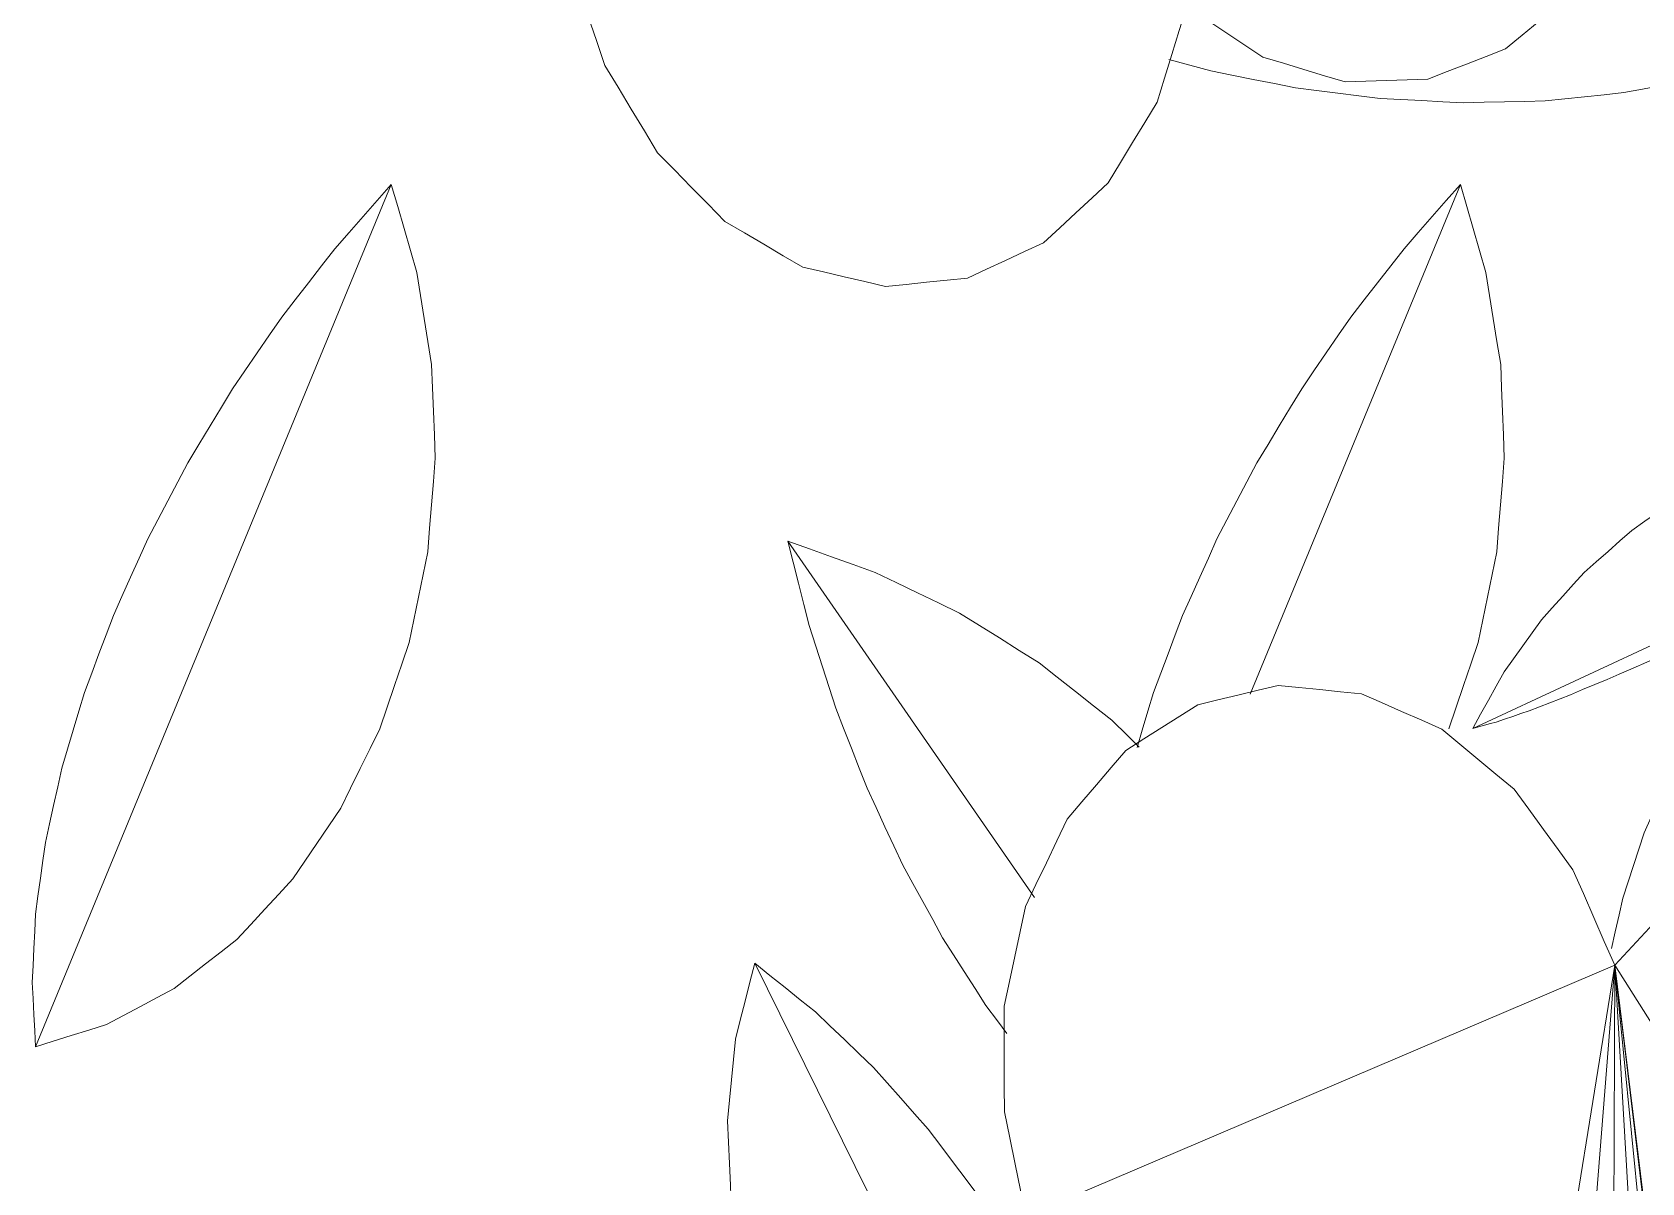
# Model space of a CAD drawing. Header units: metres. Extents: x 13.9 to 26.7, y -0.2 to 3.2.
# Drawn here: x 16.5363 to 16.6286, y 2.436 to 2.502 of the extents above; entities that cross this region are included whole.
import ezdxf

# ---------------------------------------------------------------- set-up
doc = ezdxf.new("R2010")
doc.units = ezdxf.units.M
doc.layers.add('Importações nas famílias', color=10, linetype='Continuous', lineweight=5)
doc.layers.add('Vegetação', color=7, linetype='Continuous', lineweight=5)

# ---------------------------------------------------------------- blocks, each defined once
blk = doc.blocks.new('Planta_pergolado_12200 - plantas pergolado_skp_Component_12-V1016-Corte 1')
at = {"layer": 'Importações nas famílias'}
blk.add_line((16.606175, 2.464047), (16.618239, 2.493283), dxfattribs=at)
at = {"layer": 'Importações nas famílias', "flags": 128}
for points in [[(16.615005, 2.489597), (16.615814, 2.490519), (16.616622, 2.49144), (16.61743, 2.492362), (16.618239, 2.493283)], [(16.618239, 2.493283), (16.618605, 2.492021), (16.618971, 2.490759), (16.619337, 2.489497), (16.619703, 2.488235)], [(16.61196, 2.485677), (16.612721, 2.486657), (16.613483, 2.487637), (16.614244, 2.488617), (16.615005, 2.489597)], [(16.619703, 2.488235), (16.619915, 2.486916), (16.620126, 2.485597), (16.620338, 2.484279), (16.620549, 2.48296)], [(16.609137, 2.481567), (16.609842, 2.482594), (16.610548, 2.483622), (16.611254, 2.484649), (16.61196, 2.485677)], [(16.620549, 2.48296), (16.620602, 2.481615), (16.620654, 2.48027), (16.620706, 2.478925), (16.620758, 2.47758)], [(16.606567, 2.477312), (16.607209, 2.478375), (16.607852, 2.479439), (16.608494, 2.480503), (16.609137, 2.481567)], [(16.620758, 2.47758), (16.620649, 2.476241), (16.620541, 2.474901), (16.620432, 2.473562), (16.620324, 2.472222)], [(16.604279, 2.47296), (16.604851, 2.474048), (16.605423, 2.475136), (16.605995, 2.476224), (16.606567, 2.477312)], [(16.602298, 2.468559), (16.602793, 2.469659), (16.603288, 2.470759), (16.603784, 2.471859), (16.604279, 2.47296)], [(16.620324, 2.472222), (16.620057, 2.47092), (16.61979, 2.469618), (16.619524, 2.468315), (16.619257, 2.467013)], [(16.600647, 2.464158), (16.60106, 2.465258), (16.601472, 2.466358), (16.601885, 2.467459), (16.602298, 2.468559)], [(16.619257, 2.467013), (16.618838, 2.465778), (16.61842, 2.464543), (16.618001, 2.463308), (16.617583, 2.462074)], [(16.599699, 2.460993), (16.599995, 2.461982), (16.600321, 2.46307), (16.600647, 2.464158)]]:
    blk.add_lwpolyline(points, dxfattribs=at)
blk = doc.blocks.new('Planta_pergolado_12200 - plantas pergolado_skp_Component_16-V1020-Corte 1')
blk.add_blockref('Planta_pergolado_12200 - plantas pergolado_skp_Component_12-V1016-Corte 1', (0, 0))
blk = doc.blocks.new('Planta_pergolado_12200 - plantas pergolado_skp_Component_12-V1021-Corte 1')
at = {"layer": 'Importações nas famílias'}
blk.add_line((16.536525, 2.608694), (16.556929, 2.658143), dxfattribs=at)
at = {"layer": 'Importações nas famílias', "flags": 128}
for points in [[(16.553696, 2.654457), (16.554504, 2.655378), (16.555313, 2.6563), (16.556121, 2.657222), (16.556929, 2.658143)], [(16.556929, 2.658143), (16.557296, 2.656881), (16.557662, 2.655619), (16.558028, 2.654357), (16.558394, 2.653095)], [(16.550651, 2.650537), (16.551412, 2.651517), (16.552173, 2.652497), (16.552935, 2.653477), (16.553696, 2.654457)], [(16.558394, 2.653095), (16.558606, 2.651776), (16.558817, 2.650457), (16.559029, 2.649138), (16.55924, 2.647819)], [(16.547827, 2.646426), (16.548533, 2.647454), (16.549239, 2.648482), (16.549945, 2.649509), (16.550651, 2.650537)], [(16.55924, 2.647819), (16.559292, 2.646474), (16.559345, 2.64513), (16.559397, 2.643785), (16.559449, 2.64244)], [(16.545258, 2.642172), (16.5459, 2.643235), (16.546542, 2.644299), (16.547185, 2.645363), (16.547827, 2.646426)], [(16.54297, 2.63782), (16.543542, 2.638908), (16.544114, 2.639996), (16.544686, 2.641084), (16.545258, 2.642172)], [(16.559449, 2.64244), (16.55934, 2.6411), (16.559232, 2.639761), (16.559123, 2.638422), (16.559015, 2.637082)], [(16.540989, 2.633419), (16.541484, 2.634519), (16.541979, 2.635619), (16.542474, 2.636719), (16.54297, 2.63782)], [(16.559015, 2.637082), (16.558748, 2.63578), (16.558481, 2.634477), (16.558215, 2.633175), (16.557948, 2.631873)], [(16.539338, 2.629018), (16.53975, 2.630118), (16.540163, 2.631218), (16.540576, 2.632318), (16.540989, 2.633419)], [(16.557948, 2.631873), (16.557529, 2.630638), (16.557111, 2.629403), (16.556692, 2.628168), (16.556273, 2.626933)], [(16.538034, 2.624666), (16.53836, 2.625754), (16.538686, 2.626842), (16.539012, 2.62793), (16.539338, 2.629018)], [(16.556273, 2.626933), (16.555713, 2.625795), (16.555152, 2.624657), (16.554592, 2.623518), (16.554031, 2.62238)], [(16.537093, 2.620411), (16.537328, 2.621474), (16.537563, 2.622538), (16.537799, 2.623602), (16.538034, 2.624666)], [(16.554031, 2.62238), (16.553341, 2.621365), (16.552652, 2.62035), (16.551962, 2.619335), (16.551273, 2.61832)], [(16.536524, 2.616301), (16.536666, 2.617328), (16.536808, 2.618356), (16.536951, 2.619383), (16.537093, 2.620411)], [(16.551273, 2.61832), (16.55047, 2.617452), (16.549668, 2.616583), (16.548866, 2.615715), (16.548063, 2.614847)], [(16.536334, 2.61238), (16.536382, 2.61336), (16.536429, 2.61434), (16.536477, 2.61532), (16.536524, 2.616301)], [(16.548063, 2.614847), (16.547167, 2.614147), (16.546271, 2.613446), (16.545375, 2.612745), (16.544479, 2.612045)], [(16.536525, 2.608694), (16.536478, 2.609616), (16.53643, 2.610537), (16.536382, 2.611459), (16.536334, 2.61238)], [(16.544479, 2.612045), (16.54351, 2.611528), (16.542541, 2.611011), (16.541571, 2.610494), (16.540602, 2.609977)], [(16.540602, 2.609977), (16.539583, 2.609657), (16.538564, 2.609336), (16.537545, 2.609015), (16.536525, 2.608694)]]:
    blk.add_lwpolyline(points, dxfattribs=at)
blk = doc.blocks.new('Planta_pergolado_12200 - plantas pergolado_skp_Component_12-V1039-Corte 1')
at = {"layer": 'Importações nas famílias'}
blk.add_line((16.593823, 2.452389), (16.57966, 2.472824), dxfattribs=at)
at = {"layer": 'Importações nas famílias', "flags": 128}
for points in [[(16.57966, 2.472824), (16.580914, 2.472377), (16.582169, 2.471931), (16.583423, 2.471485), (16.584677, 2.471039)], [(16.580895, 2.467995), (16.580586, 2.469202), (16.580277, 2.470409), (16.579969, 2.471616), (16.57966, 2.472824)], [(16.584677, 2.471039), (16.585888, 2.470453), (16.5871, 2.469868), (16.588311, 2.469282), (16.589522, 2.468697)], [(16.589522, 2.468697), (16.590662, 2.467985), (16.591802, 2.467274), (16.592942, 2.466563), (16.594082, 2.465852)], [(16.582419, 2.463255), (16.582038, 2.46444), (16.581657, 2.465625), (16.581276, 2.46681), (16.580895, 2.467995)], [(16.594082, 2.465852), (16.595123, 2.465031), (16.596165, 2.464211), (16.597207, 2.463391), (16.598249, 2.462571)], [(16.584216, 2.458655), (16.583767, 2.459805), (16.583318, 2.460955), (16.582868, 2.462105), (16.582419, 2.463255)], [(16.598249, 2.462571), (16.599168, 2.461661), (16.599825, 2.46101)], [(16.586266, 2.454249), (16.585754, 2.45535), (16.585241, 2.456452), (16.584729, 2.457554), (16.584216, 2.458655)], [(16.588546, 2.450083), (16.587976, 2.451124), (16.587406, 2.452166), (16.586836, 2.453207), (16.586266, 2.454249)], [(16.591031, 2.446205), (16.59041, 2.447174), (16.589789, 2.448144), (16.589167, 2.449113), (16.588546, 2.450083)], [(16.592234, 2.444601), (16.591697, 2.445318), (16.591031, 2.446205)]]:
    blk.add_lwpolyline(points, dxfattribs=at)
blk = doc.blocks.new('Planta_pergolado_12200 - plantas pergolado_skp_Component_12-V1026-Corte 1')
at = {"layer": 'Importações nas famílias'}
blk.add_line((16.646042, 2.670848), (16.624555, 2.669488), dxfattribs=at)
at = {"layer": 'Importações nas famílias', "flags": 128}
for points in [[(16.629349, 2.679131), (16.630462, 2.678989), (16.631603, 2.678842), (16.632745, 2.678696)], [(16.632745, 2.678696), (16.633785, 2.678404), (16.634825, 2.678112), (16.635865, 2.677819), (16.636906, 2.677527)], [(16.636906, 2.677527), (16.63782, 2.677095), (16.638735, 2.676663), (16.639649, 2.676232), (16.640564, 2.6758)], [(16.640564, 2.6758), (16.641331, 2.675239), (16.642098, 2.674678), (16.642866, 2.674117), (16.643633, 2.673556)], [(16.643633, 2.673556), (16.644235, 2.672879), (16.644837, 2.672202), (16.64544, 2.671525), (16.646042, 2.670848)], [(16.646042, 2.670848), (16.645294, 2.670318), (16.644547, 2.669789), (16.643799, 2.669259), (16.643051, 2.668729)], [(16.643051, 2.668729), (16.642207, 2.668274), (16.641363, 2.667818), (16.640518, 2.667363), (16.639674, 2.666907)], [(16.639674, 2.666907), (16.638743, 2.666531), (16.637811, 2.666155), (16.636879, 2.665778), (16.635948, 2.665402)], [(16.603926, 2.664645), (16.602724, 2.664971), (16.601521, 2.665297)], [(16.635948, 2.665402), (16.634939, 2.665109), (16.63393, 2.664815), (16.632922, 2.664522), (16.631913, 2.664229)], [(16.608783, 2.663683), (16.607569, 2.663924), (16.606354, 2.664164), (16.60514, 2.664405), (16.603926, 2.664645)], [(16.631913, 2.664229), (16.630839, 2.664023), (16.629765, 2.663816), (16.62869, 2.663609), (16.627616, 2.663403)], [(16.613634, 2.663073), (16.612421, 2.663225), (16.611209, 2.663378), (16.609996, 2.66353), (16.608783, 2.663683)], [(16.627616, 2.663403), (16.626488, 2.663285), (16.625359, 2.663167), (16.624231, 2.66305), (16.623103, 2.662932)], [(16.618425, 2.662821), (16.617227, 2.662884), (16.61603, 2.662947), (16.614832, 2.66301), (16.613634, 2.663073)], [(16.623103, 2.662932), (16.621934, 2.662904), (16.620764, 2.662877), (16.619595, 2.662849), (16.618425, 2.662821)]]:
    blk.add_lwpolyline(points, dxfattribs=at)
blk = doc.blocks.new('Planta_pergolado_12200 - plantas pergolado_skp_Component_17-V1040-Corte 1')
at = {"layer": 'Importações nas famílias', "flags": 128}
for points in [[(16.567729, 2.504372), (16.568208, 2.502968), (16.568695, 2.501536), (16.569182, 2.500105)], [(16.60084, 2.497995), (16.601266, 2.499366), (16.601692, 2.500737), (16.602117, 2.502107), (16.602543, 2.503478)], [(16.602543, 2.503478), (16.603634, 2.502753), (16.604725, 2.502029), (16.605816, 2.501304), (16.606907, 2.50058)], [(16.620822, 2.501046), (16.621786, 2.501839), (16.62275, 2.502633), (16.623715, 2.503426), (16.624679, 2.50422)], [(16.616369, 2.499321), (16.617482, 2.499752), (16.618596, 2.500183), (16.619709, 2.500614), (16.620822, 2.501046)], [(16.569182, 2.500105), (16.569935, 2.498853), (16.570688, 2.497602), (16.571441, 2.49635), (16.572193, 2.495099)], [(16.606907, 2.50058), (16.608086, 2.500225), (16.609265, 2.499871), (16.610444, 2.499516), (16.611623, 2.499162)], [(16.611623, 2.499162), (16.612809, 2.499201), (16.613996, 2.499241), (16.615183, 2.499281), (16.616369, 2.499321)], [(16.598042, 2.493376), (16.598742, 2.494531), (16.599441, 2.495686), (16.600141, 2.496841), (16.60084, 2.497995)], [(16.572193, 2.495099), (16.57316, 2.494112), (16.574127, 2.493126), (16.575094, 2.49214), (16.57606, 2.491154)], [(16.594338, 2.489936), (16.595264, 2.490796), (16.59619, 2.491656), (16.597116, 2.492516), (16.598042, 2.493376)], [(16.57606, 2.491154), (16.577175, 2.4905), (16.57829, 2.489846), (16.579405, 2.489192), (16.58052, 2.488539)], [(16.589981, 2.487908), (16.59107, 2.488415), (16.59216, 2.488922), (16.593249, 2.489429), (16.594338, 2.489936)], [(16.58052, 2.488539), (16.581707, 2.488262), (16.582894, 2.487985), (16.584081, 2.487708), (16.585268, 2.487432)], [(16.585268, 2.487432), (16.586446, 2.487551), (16.587625, 2.48767), (16.588803, 2.487789), (16.589981, 2.487908)]]:
    blk.add_lwpolyline(points, dxfattribs=at)
blk = doc.blocks.new('Planta_pergolado_12200 - plantas pergolado_skp_Component_16-V1041-Corte 1')
for name, p in [('Planta_pergolado_12200 - plantas pergolado_skp_Component_17-V1040-Corte 1', (0, 0)), ('Planta_pergolado_12200 - plantas pergolado_skp_Component_12-V1026-Corte 1', (0, -0.16486)), ('Planta_pergolado_12200 - plantas pergolado_skp_Component_12-V1021-Corte 1', (0, -0.16486)), ('Planta_pergolado_12200 - plantas pergolado_skp_Component_12-V1039-Corte 1', (0, 0))]:
    blk.add_blockref(name, p)
blk = doc.blocks.new('Planta_pergolado_12200 - plantas pergolado_skp_-V1044-Corte 1')
for name in ['Planta_pergolado_12200 - plantas pergolado_skp_Component_16-V1041-Corte 1', 'Planta_pergolado_12200 - plantas pergolado_skp_Component_16-V1020-Corte 1']:
    blk.add_blockref(name, (0, 0))
blk = doc.blocks.new('Planta_pergolado_12200 - plantas pergolado_skp_-V1045-Corte 1')
blk.add_blockref('Planta_pergolado_12200 - plantas pergolado_skp_-V1044-Corte 1', (0, 0))
blk = doc.blocks.new('Planta_pergolado_12200 - plantas pergolado_skp_Component_12-V1025-Corte 1')
at = {"layer": 'Importações nas famílias'}
for p, q in [((16.548466, 2.743753), (16.556772, 2.726941)), ((16.561317, 2.730381), (16.561979, 2.729348)), ((16.549836, 2.718902), (16.549487, 2.719722))]:
    blk.add_line(p, q, dxfattribs=at)
at = {"layer": 'Importações nas famílias', "flags": 128}
for points in [[(16.547365, 2.73941), (16.54764, 2.740496), (16.547916, 2.741582), (16.548191, 2.742667), (16.548466, 2.743753)], [(16.548466, 2.743753), (16.549337, 2.743056), (16.550207, 2.742358), (16.551078, 2.741661), (16.551948, 2.740964)], [(16.551948, 2.740964), (16.55278, 2.740168), (16.553611, 2.739373), (16.554443, 2.738577), (16.555275, 2.737782)], [(16.546914, 2.734723), (16.547027, 2.735895), (16.54714, 2.737067), (16.547252, 2.738238), (16.547365, 2.73941)], [(16.555275, 2.737782), (16.556058, 2.736896), (16.556842, 2.736011), (16.557626, 2.735126), (16.558409, 2.734241)], [(16.547123, 2.729802), (16.547071, 2.731033), (16.547019, 2.732263), (16.546966, 2.733493), (16.546914, 2.734723)], [(16.558409, 2.734241), (16.559136, 2.733276), (16.559863, 2.732311), (16.56059, 2.731346), (16.561317, 2.730381)], [(16.547987, 2.724762), (16.547771, 2.726022), (16.547555, 2.727282), (16.547339, 2.728542), (16.547123, 2.729802)], [(16.549487, 2.719722), (16.549112, 2.720982), (16.548737, 2.722242), (16.548362, 2.723502), (16.547987, 2.724762)]]:
    blk.add_lwpolyline(points, dxfattribs=at)
blk = doc.blocks.new('Planta_pergolado_12200 - plantas pergolado_skp_Component_17-V1235-Corte 1')
at = {"layer": 'Importações nas famílias'}
for p, q in [((16.593331, 2.434127), (16.62709, 2.448508)), ((16.624488, 2.432349), (16.62709, 2.448508)), ((16.625746, 2.431518), (16.62709, 2.448508)), ((16.62709, 2.448508), (16.627037, 2.430639)), ((16.628998, 2.429346), (16.62709, 2.448508)), ((16.62709, 2.448508), (16.628175, 2.429864)), ((16.629404, 2.429346), (16.62709, 2.448508)), ((16.650893, 2.410858), (16.62709, 2.448508)), ((16.62709, 2.448508), (16.629542, 2.428749))]:
    blk.add_line(p, q, dxfattribs=at)
at = {"layer": 'Importações nas famílias', "flags": 128}
for points in [[(16.60779, 2.464554), (16.606637, 2.464277), (16.605485, 2.464), (16.604333, 2.463724), (16.603181, 2.463447)], [(16.612563, 2.464077), (16.61137, 2.464196), (16.610176, 2.464316), (16.608983, 2.464435), (16.60779, 2.464554)], [(16.617176, 2.46205), (16.616023, 2.462557), (16.614869, 2.463064), (16.613716, 2.46357), (16.612563, 2.464077)], [(16.603181, 2.463447), (16.602149, 2.462793), (16.601117, 2.462139), (16.600084, 2.461486), (16.599052, 2.460832)], [(16.621314, 2.458609), (16.62028, 2.459469), (16.619245, 2.460329), (16.618211, 2.46119), (16.617176, 2.46205)], [(16.599052, 2.460832), (16.59821, 2.459846), (16.597367, 2.458859), (16.596525, 2.457873), (16.595683, 2.456887)], [(16.624696, 2.45399), (16.62385, 2.455145), (16.623005, 2.4563), (16.62216, 2.457454), (16.621314, 2.458609)], [(16.595683, 2.456887), (16.595088, 2.455635), (16.594494, 2.454384), (16.593899, 2.453132), (16.593304, 2.451881)], [(16.62709, 2.448508), (16.626492, 2.449878), (16.625893, 2.451249), (16.625294, 2.45262), (16.624696, 2.45399)], [(16.631067, 2.452814), (16.630073, 2.451738), (16.629079, 2.450661), (16.628084, 2.449584), (16.62709, 2.448508)], [(16.593304, 2.451881), (16.592997, 2.450449), (16.592691, 2.449018), (16.592384, 2.447587), (16.592077, 2.446155)], [(16.592077, 2.446155), (16.59208, 2.444641), (16.592082, 2.443127), (16.592084, 2.441613), (16.592086, 2.440099)], [(16.592086, 2.440099), (16.592397, 2.438606), (16.592708, 2.437113), (16.59302, 2.43562), (16.593331, 2.434127)]]:
    blk.add_lwpolyline(points, dxfattribs=at)
blk = doc.blocks.new('Planta_pergolado_12200 - plantas pergolado_skp_Component_16-V1236-Corte 1')
for name, p in [('Planta_pergolado_12200 - plantas pergolado_skp_Component_17-V1235-Corte 1', (0, 0)), ('Planta_pergolado_12200 - plantas pergolado_skp_Component_12-V1025-Corte 1', (0.029302, -0.295129))]:
    blk.add_blockref(name, p)
blk = doc.blocks.new('Planta_pergolado_12200 - plantas pergolado_skp_-V1262-Corte 1')
blk.add_blockref('Planta_pergolado_12200 - plantas pergolado_skp_Component_16-V1236-Corte 1', (0, 0))
blk = doc.blocks.new('Planta_pergolado_12200 - plantas pergolado_skp_-V1263-Corte 1')
blk.add_blockref('Planta_pergolado_12200 - plantas pergolado_skp_-V1262-Corte 1', (0, 0))
blk = doc.blocks.new('Planta_pergolado_12200 - plantas pergolado_skp_-3067454-Corte 1')
for name in ['Planta_pergolado_12200 - plantas pergolado_skp_-V1045-Corte 1', 'Planta_pergolado_12200 - plantas pergolado_skp_-V1263-Corte 1']:
    blk.add_blockref(name, (0, 0))
blk = doc.blocks.new('Planta_pergolado_12200 - plantas pergolado_skp_Component_12-V1475-Corte 1')
at = {"layer": 'Importações nas famílias'}
for p, q in [((16.643135, 2.473341), (16.656157, 2.479397)), ((16.618949, 2.462092), (16.641301, 2.472488)), ((16.638605, 2.470366), (16.637666, 2.469909))]:
    blk.add_line(p, q, dxfattribs=at)
at = {"layer": 'Importações nas famílias', "flags": 128}
for points in [[(16.637693, 2.478608), (16.638582, 2.478849), (16.63947, 2.47909), (16.640359, 2.479332), (16.641248, 2.479573)], [(16.641248, 2.479573), (16.642164, 2.479714), (16.64308, 2.479855), (16.643996, 2.479997), (16.644912, 2.480138)], [(16.644912, 2.480138), (16.645846, 2.480178), (16.64678, 2.480218), (16.647713, 2.480258), (16.648647, 2.480298)], [(16.648647, 2.480298), (16.649587, 2.480236), (16.650528, 2.480174), (16.651468, 2.480112), (16.652409, 2.48005)], [(16.652409, 2.48005), (16.653346, 2.479887), (16.654283, 2.479724), (16.65522, 2.479561), (16.656157, 2.479397)], [(16.634288, 2.477255), (16.635139, 2.477593), (16.63599, 2.477931), (16.636842, 2.47827), (16.637693, 2.478608)], [(16.656157, 2.479397), (16.655303, 2.478934), (16.654448, 2.47847), (16.653594, 2.478006), (16.65274, 2.477543)], [(16.63107, 2.475528), (16.631874, 2.475959), (16.632679, 2.476391), (16.633483, 2.476823), (16.634288, 2.477255)], [(16.65274, 2.477543), (16.651829, 2.477062), (16.650918, 2.476582), (16.650007, 2.476102), (16.649096, 2.475621)], [(16.628075, 2.473446), (16.628824, 2.473967), (16.629573, 2.474487), (16.630321, 2.475007), (16.63107, 2.475528)], [(16.649096, 2.475621), (16.648149, 2.475135), (16.647203, 2.47465), (16.646256, 2.474164), (16.645309, 2.473678)], [(16.625337, 2.471033), (16.626022, 2.471637), (16.626706, 2.47224), (16.627391, 2.472843), (16.628075, 2.473446)], [(16.645309, 2.473678), (16.644349, 2.473198), (16.643389, 2.472719)], [(16.622886, 2.468316), (16.623499, 2.468995), (16.624111, 2.469675), (16.624724, 2.470354), (16.625337, 2.471033)], [(16.637666, 2.469909), (16.636747, 2.469475), (16.635827, 2.46904), (16.634908, 2.468606), (16.633988, 2.468171)], [(16.620748, 2.465325), (16.621283, 2.466072), (16.621817, 2.46682), (16.622351, 2.467568), (16.622886, 2.468316)], [(16.633988, 2.468171), (16.633122, 2.467775), (16.632256, 2.467379), (16.63139, 2.466983), (16.630523, 2.466587)], [(16.630523, 2.466587), (16.62973, 2.466238), (16.628937, 2.46589), (16.628144, 2.465541), (16.627351, 2.465193)], [(16.618949, 2.462092), (16.619399, 2.4629), (16.619849, 2.463708), (16.620299, 2.464516), (16.620748, 2.465325)], [(16.627351, 2.465193), (16.62665, 2.4649), (16.625949, 2.464607), (16.625248, 2.464314), (16.624548, 2.464022)], [(16.624548, 2.464022), (16.623955, 2.463792), (16.623362, 2.463561), (16.62277, 2.463331), (16.622177, 2.463101)], [(16.622177, 2.463101), (16.621707, 2.462939), (16.621237, 2.462777), (16.620767, 2.462615), (16.620296, 2.462453)], [(16.620296, 2.462453), (16.619959, 2.462363), (16.619623, 2.462272), (16.619286, 2.462182), (16.618949, 2.462092)]]:
    blk.add_lwpolyline(points, dxfattribs=at)
blk = doc.blocks.new('Planta_pergolado_12200 - plantas pergolado_skp_Component_12-V1476-Corte 1')
at = {"layer": 'Importações nas famílias'}
blk.add_line((16.635858, 2.454999), (16.643134, 2.473827), dxfattribs=at)
at = {"layer": 'Importações nas famílias', "flags": 128}
for points in [[(16.640036, 2.471605), (16.640811, 2.47216), (16.641585, 2.472716), (16.64236, 2.473271), (16.643134, 2.473827)], [(16.643134, 2.473827), (16.643135, 2.473198), (16.643135, 2.47257), (16.643136, 2.471941), (16.643137, 2.471313)], [(16.637181, 2.469049), (16.637894, 2.469688), (16.638608, 2.470327), (16.639322, 2.470966), (16.640036, 2.471605)], [(16.643137, 2.471313), (16.643059, 2.470575), (16.642981, 2.469837), (16.642904, 2.469099), (16.642826, 2.468361)], [(16.6346, 2.466187), (16.635245, 2.466903), (16.63589, 2.467618), (16.636536, 2.468334), (16.637181, 2.469049)], [(16.642826, 2.468361), (16.642672, 2.467531), (16.642518, 2.466701), (16.642364, 2.465871), (16.64221, 2.465041)], [(16.632323, 2.463052), (16.632892, 2.463836), (16.633462, 2.46462), (16.634031, 2.465404), (16.6346, 2.466187)], [(16.64221, 2.465041), (16.641983, 2.464138), (16.641756, 2.463236), (16.641529, 2.462333), (16.641302, 2.46143)], [(16.630375, 2.459677), (16.630862, 2.46052), (16.631349, 2.461364), (16.631836, 2.462208), (16.632323, 2.463052)], [(16.641302, 2.46143), (16.641007, 2.460476), (16.640713, 2.459522), (16.640419, 2.458568), (16.640124, 2.457614)], [(16.628777, 2.4561), (16.629177, 2.456994), (16.629576, 2.457888), (16.629976, 2.458782), (16.630375, 2.459677)], [(16.640124, 2.457614), (16.639769, 2.456631), (16.639451, 2.455749)], [(16.627548, 2.452361), (16.627855, 2.453295), (16.628162, 2.45423), (16.62847, 2.455165), (16.628777, 2.4561)], [(16.626912, 2.449466), (16.627124, 2.450431), (16.627336, 2.451396), (16.627548, 2.452361)]]:
    blk.add_lwpolyline(points, dxfattribs=at)
blk = doc.blocks.new('Planta_pergolado_12200 - plantas pergolado_skp_Component_16-V1482-Corte 1')
for name in ['Planta_pergolado_12200 - plantas pergolado_skp_Component_12-V1475-Corte 1', 'Planta_pergolado_12200 - plantas pergolado_skp_Component_12-V1476-Corte 1']:
    blk.add_blockref(name, (0, 0))
blk = doc.blocks.new('Planta_pergolado_12200 - plantas pergolado_skp_-3067456-Corte 1')
blk.add_blockref('Planta_pergolado_12200 - plantas pergolado_skp_Component_16-V1482-Corte 1', (0, 0))
blk = doc.blocks.new('Planta_pergolado_12200 - plantas pergolado_skp_-3067465-Corte 1')
blk.add_blockref('Planta_pergolado_12200 - plantas pergolado_skp_-3067456-Corte 1', (0, 0))
blk = doc.blocks.new('Planta_pergolado_12200 - Planta_pergolado_12200-3067476-Corte 1')
for name in ['Planta_pergolado_12200 - plantas pergolado_skp_-3067465-Corte 1', 'Planta_pergolado_12200 - plantas pergolado_skp_-3067454-Corte 1']:
    blk.add_blockref(name, (0, 0))

msp = doc.modelspace()

# ---------------------------------------------------------------- block references
at = {"layer": 'Vegetação', "color": 10}
msp.add_blockref('Planta_pergolado_12200 - Planta_pergolado_12200-3067476-Corte 1', (0, 0), dxfattribs=at)

doc.saveas('drawing.dxf')
